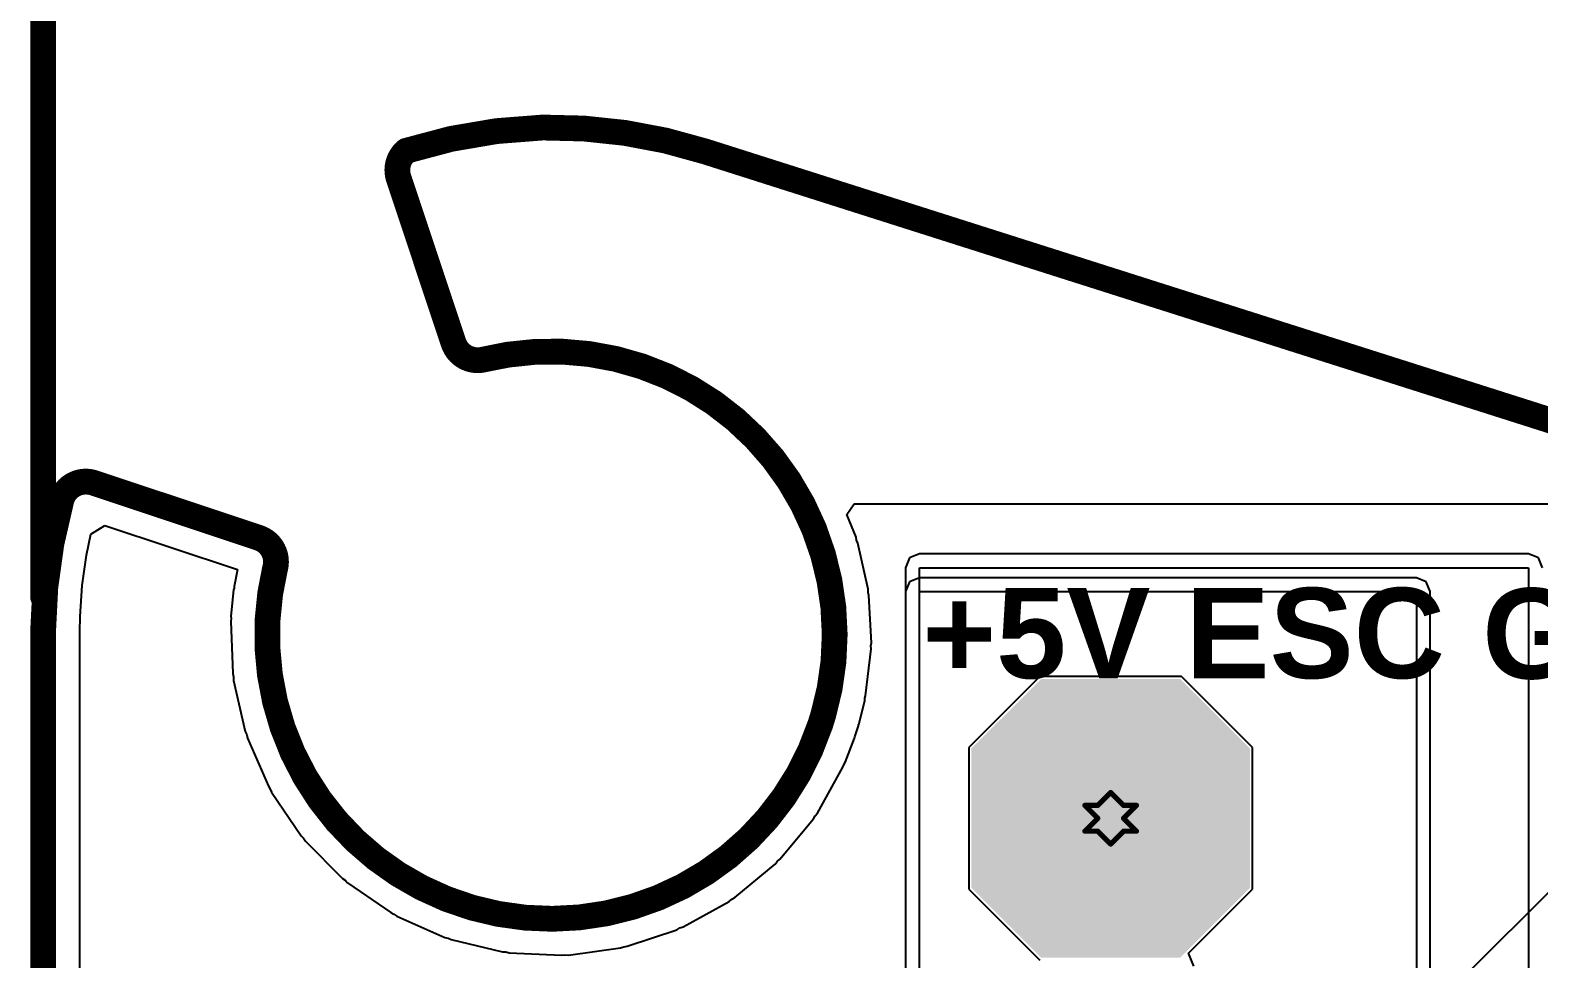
# Model space of a CAD drawing. Header units: inches. Extents: x -22 to 5433, y -13 to 5447.
# Drawn here: x -21.59 to -6.73, y 29.81 to 38.95 of the extents above; entities that cross this region are included whole.
import ezdxf

# ---------------------------------------------------------------- set-up
doc = ezdxf.new("R2010")
doc.units = ezdxf.units.IN
for name, color, linetype in [('Board_outline', 216, 'Continuous'), ('Bottom Layer', 5, 'Continuous'), ('Bottom Solder', 6, 'Continuous'), ('Drill Drawing', 1, 'Continuous'), ('Ground', 16, 'Continuous'), ('Multi-Layer', 9, 'Continuous'), ('Pad Holes', 156, 'Continuous'), ('Power', 76, 'Continuous'), ('Top Layer', 1, 'Continuous'), ('Top Overlay', 2, 'Continuous'), ('Top Solder', 216, 'Continuous')]:
    doc.layers.add(name, color=color, linetype=linetype)
doc.styles.add('Arial_Bold', font='', dxfattribs={"height": 0.2})
doc.styles.get('Arial_Bold').set_extended_font_data('Arial', bold=True)

msp = doc.modelspace()

# ---------------------------------------------------------------- hatches: boundary and pattern name
at = {"layer": 'Bottom Layer'}
msp.add_hatch(color=5, dxfattribs=at).paths.add_polyline_path([(-11.5824, 29.9212), (-10.3124, 29.9212), (-9.6774, 30.5562), (-9.6774, 31.8262), (-10.3124, 32.4612), (-11.5824, 32.4612), (-12.2174, 31.8262), (-12.2174, 30.5562)])
at = {"layer": 'Bottom Solder'}
msp.add_hatch(color=6, dxfattribs=at).paths.add_polyline_path([(-11.6332, 29.8196), (-10.2616, 29.8196), (-9.5758, 30.5054), (-9.5758, 31.877), (-10.2616, 32.5628), (-11.6332, 32.5628), (-12.319, 31.877), (-12.319, 30.5054)])
at = {"layer": 'Ground'}
msp.add_hatch(color=16, dxfattribs=at).paths.add_polyline_path([(-11.5824, 29.9212), (-10.3124, 29.9212), (-9.6774, 30.5562), (-9.6774, 31.8262), (-10.3124, 32.4612), (-11.5824, 32.4612), (-12.2174, 31.8262), (-12.2174, 30.5562)])
at = {"layer": 'Multi-Layer'}
msp.add_hatch(color=9, dxfattribs=at).paths.add_polyline_path([(-11.5824, 29.9212), (-10.3124, 29.9212), (-9.6774, 30.5562), (-9.6774, 31.8262), (-10.3124, 32.4612), (-11.5824, 32.4612), (-12.2174, 31.8262), (-12.2174, 30.5562)])
at = {"layer": 'Pad Holes'}
h = msp.add_hatch(color=7, dxfattribs=at)
edge = h.paths.add_edge_path()
edge.add_arc((-10.9474, 31.1912), 0.508, 0, 360)
at = {"layer": 'Power'}
msp.add_hatch(color=76, dxfattribs=at).paths.add_polyline_path([(-11.5824, 29.9212), (-10.3124, 29.9212), (-9.6774, 30.5562), (-9.6774, 31.8262), (-10.3124, 32.4612), (-11.5824, 32.4612), (-12.2174, 31.8262), (-12.2174, 30.5562)])
at = {"layer": 'Top Layer'}
msp.add_hatch(color=1, dxfattribs=at).paths.add_polyline_path([(-11.5824, 29.9212), (-10.3124, 29.9212), (-9.6774, 30.5562), (-9.6774, 31.8262), (-10.3124, 32.4612), (-11.5824, 32.4612), (-12.2174, 31.8262), (-12.2174, 30.5562)])
at = {"layer": 'Top Solder'}
msp.add_hatch(color=216, dxfattribs=at).paths.add_polyline_path([(-11.6332, 29.8196), (-10.2616, 29.8196), (-9.5758, 30.5054), (-9.5758, 31.877), (-10.2616, 32.5628), (-11.6332, 32.5628), (-12.319, 31.877), (-12.319, 30.5054)])

# ---------------------------------------------------------------- linework, layer by layer
at = {"layer": 'Board_outline'}
for points in [[(-17.88233914, 37.76469205999999, 0.254, 0.254, -0.06857372926078052), (-16.5395402, 37.99377973999999, 0.254, 0.254, 0)], [(-17.88233914, 37.76469205999999, 0.254, 0.254, -0.06857372926078052), (-16.5395402, 37.99377973999999, 0.254, 0.254, 0)], [(-16.53953766, 37.99378228, 0.254, 0.254, -0.0812618316864902), (-14.94228914, 37.75886783999999, 0.254, 0.254, 0)], [(-16.53953766, 37.99378228, 0.254, 0.254, -0.0812618316864902), (-14.94228914, 37.75886783999999, 0.254, 0.254, 0)], [(-17.96132806, 37.50789297999999, 0.254, 0.254, -0.2679489999999936), (-17.89831828, 37.74979242, 0.254, 0.254, 0)], [(-17.96132806, 37.50789297999999, 0.254, 0.254, -0.2679489999999936), (-17.89831828, 37.74979242, 0.254, 0.254, 0)], [(-17.89832082, 37.74979242, 0.254, 0.254, 0), (-17.88233914, 37.76469205999999, 0.254, 0.254, 0)], [(-17.89832082, 37.74979242, 0.254, 0.254, 0), (-17.88233914, 37.76469205999999, 0.254, 0.254, 0)], [(-14.94228914, 37.75886783999999, 0.254, 0.254, 0), (-4.6893988, 34.49499324, 0.254, 0.254, 0)], [(-14.94228914, 37.75886783999999, 0.254, 0.254, 0), (-4.6893988, 34.49499324, 0.254, 0.254, 0)], [(-17.9613306, 37.50789297999999, 0.254, 0.254, 0), (-17.95750028, 37.49529204, 0.254, 0.254, 0)], [(-17.9613306, 37.50789297999999, 0.254, 0.254, 0), (-17.95750028, 37.49529204, 0.254, 0.254, 0)], [(-17.95750028, 37.49529204, 0.254, 0.254, 0), (-17.4171991, 35.87319216, 0.254, 0.254, 0)], [(-17.95750028, 37.49529204, 0.254, 0.254, 0), (-17.4171991, 35.87319216, 0.254, 0.254, 0)], [(-17.4171991, 35.87319216, 0.254, 0.254, 0), (-17.40940892, 35.85279342, 0.254, 0.254, 0)], [(-17.4171991, 35.87319216, 0.254, 0.254, 0), (-17.40940892, 35.85279342, 0.254, 0.254, 0)], [(-17.12192918, 35.70909292, 0.254, 0.254, -0.363970000000003), (-17.40940892, 35.85279342, 0.254, 0.254, 0)], [(-17.12192918, 35.70909292, 0.254, 0.254, -0.363970000000003), (-17.40940892, 35.85279342, 0.254, 0.254, 0)], [(-17.12192918, 35.70909292, 0.254, 0.254, 0), (-17.12069982, 35.70939264, 0.254, 0.254, 0)], [(-17.12192918, 35.70909292, 0.254, 0.254, 0), (-17.12069982, 35.70939264, 0.254, 0.254, 0)], [(-17.12069982, 35.70939264, 0.254, 0.254, 0), (-16.88159946, 35.75679158, 0.254, 0.254, 0)], [(-17.12069982, 35.70939264, 0.254, 0.254, 0), (-16.88159946, 35.75679158, 0.254, 0.254, 0)], [(-16.88159946, 35.75679158, 0.254, 0.254, -0.5486189999999992), (-13.7764393, 32.21129194, 0.254, 0.254, 0)], [(-16.88159946, 35.75679158, 0.254, 0.254, -0.5486189999999992), (-13.7764393, 32.21129194, 0.254, 0.254, 0)], [(-21.2748749, 34.33589272, 0.254, 0.254, -0.3888780000000007), (-20.97967102, 34.50009356, 0.254, 0.254, 0)], [(-21.2748749, 34.33589272, 0.254, 0.254, -0.3888780000000007), (-20.97967102, 34.50009356, 0.254, 0.254, 0)], [(-20.97967102, 34.50009356, 0.254, 0.254, 0), (-20.95870078, 34.49409154, 0.254, 0.254, 0)], [(-20.97967102, 34.50009356, 0.254, 0.254, 0), (-20.95870078, 34.49409154, 0.254, 0.254, 0)], [(-20.95870078, 34.49409154, 0.254, 0.254, 0), (-19.3366009, 33.9537929, 0.254, 0.254, 0)], [(-20.95870078, 34.49409154, 0.254, 0.254, 0), (-19.3366009, 33.9537929, 0.254, 0.254, 0)], [(-21.27855536, 34.3237693, 0.254, 0.254, 0), (-21.2748749, 34.33589272, 0.254, 0.254, 0)], [(-21.27855536, 34.3237693, 0.254, 0.254, 0), (-21.2748749, 34.33589272, 0.254, 0.254, 0)], [(-21.4582756, 33.03049274, 0.254, 0.254, -0.06557180287419248), (-21.27855536, 34.32377184, 0.254, 0.254, 0)], [(-21.4582756, 33.03049274, 0.254, 0.254, -0.06557180287419248), (-21.27855536, 34.32377184, 0.254, 0.254, 0)], [(-19.3366009, 33.9537929, 0.254, 0.254, 0), (-19.33540964, 33.95339158, 0.254, 0.254, 0)], [(-19.3366009, 33.9537929, 0.254, 0.254, 0), (-19.33540964, 33.95339158, 0.254, 0.254, 0)], [(-19.33541218, 33.95339158, 0.254, 0.254, -0.4052929999999951), (-19.17613132, 33.64349126, 0.254, 0.254, 0)], [(-19.33541218, 33.95339158, 0.254, 0.254, -0.4052929999999951), (-19.17613132, 33.64349126, 0.254, 0.254, 0)], [(-19.22232122, 33.40419278, 0.254, 0.254, 0), (-19.17613132, 33.64349126, 0.254, 0.254, 0)], [(-19.22232122, 33.40419278, 0.254, 0.254, 0), (-19.17613132, 33.64349126, 0.254, 0.254, 0)], [(-13.80749842, 32.11189158, 0.254, 0.254, -0.9163189999999968), (-19.22231868, 33.40419278, 0.254, 0.254, 0)], [(-13.80749842, 32.11189158, 0.254, 0.254, -0.9163189999999968), (-19.22231868, 33.40419278, 0.254, 0.254, 0)], [(-21.4584026, 32.99499116, 0.254, 0.254, 0), (-21.4582756, 33.03049274, 0.254, 0.254, 0)], [(-21.4584026, 32.99499116, 0.254, 0.254, 0), (-21.4582756, 33.03049274, 0.254, 0.254, 0)], [(-21.4584026, 32.99236988, 0.254, 0.254, -0.0001310957756630019), (-21.4584026, 32.9949937, 0.254, 0.254, 0)], [(-21.4584026, 32.99236988, 0.254, 0.254, -0.0001310957756630019), (-21.4584026, 32.9949937, 0.254, 0.254, 0)], [(-21.45840006, -2.00487788, 0.254, 0.254, 0), (-21.45840006, 32.99236988, 0.254, 0.254, 0)], [(-21.45840006, -2.00487788, 0.254, 0.254, 0), (-21.45840006, 32.99236988, 0.254, 0.254, 0)], [(-13.80750096, 32.11189158, 0.254, 0.254, 0), (-13.7764393, 32.21129194, 0.254, 0.254, 0)], [(-13.80750096, 32.11189158, 0.254, 0.254, 0), (-13.7764393, 32.21129194, 0.254, 0.254, 0)]]:
    msp.add_lwpolyline(points, format="xyseb", dxfattribs=at)
for points in [[(-16.6030402, 37.99377973999999, 0.127, 0.127, 1), (-16.4760402, 37.99377973999999, 0.127, 0.127, 1)], [(-16.6030402, 37.99377973999999, 0.127, 0.127, 1), (-16.4760402, 37.99377973999999, 0.127, 0.127, 1)], [(-16.60303766, 37.99378228, 0.127, 0.127, 1), (-16.47603766, 37.99378228, 0.127, 0.127, 1)], [(-16.60303766, 37.99378228, 0.127, 0.127, 1), (-16.47603766, 37.99378228, 0.127, 0.127, 1)], [(-17.96182082, 37.74979242, 0.127, 0.127, 1), (-17.83482082, 37.74979242, 0.127, 0.127, 1)], [(-17.96182082, 37.74979242, 0.127, 0.127, 1), (-17.83482082, 37.74979242, 0.127, 0.127, 1)], [(-17.96181828, 37.74979242, 0.127, 0.127, 1), (-17.83481828, 37.74979242, 0.127, 0.127, 1)], [(-17.96181828, 37.74979242, 0.127, 0.127, 1), (-17.83481828, 37.74979242, 0.127, 0.127, 1)], [(-17.94583914, 37.76469205999999, 0.127, 0.127, 1), (-17.81883914, 37.76469205999999, 0.127, 0.127, 1)], [(-17.94583914, 37.76469205999999, 0.127, 0.127, 1), (-17.81883914, 37.76469205999999, 0.127, 0.127, 1)], [(-17.94583914, 37.76469205999999, 0.127, 0.127, 1), (-17.81883914, 37.76469205999999, 0.127, 0.127, 1)], [(-17.94583914, 37.76469205999999, 0.127, 0.127, 1), (-17.81883914, 37.76469205999999, 0.127, 0.127, 1)], [(-15.00578914, 37.75886783999999, 0.127, 0.127, 1), (-14.87878914, 37.75886783999999, 0.127, 0.127, 1)], [(-15.00578914, 37.75886783999999, 0.127, 0.127, 1), (-14.87878914, 37.75886783999999, 0.127, 0.127, 1)], [(-15.00578914, 37.75886783999999, 0.127, 0.127, 1), (-14.87878914, 37.75886783999999, 0.127, 0.127, 1)], [(-15.00578914, 37.75886783999999, 0.127, 0.127, 1), (-14.87878914, 37.75886783999999, 0.127, 0.127, 1)], [(-18.0248306, 37.50789297999999, 0.127, 0.127, 1), (-17.8978306, 37.50789297999999, 0.127, 0.127, 1)], [(-18.0248306, 37.50789297999999, 0.127, 0.127, 1), (-17.8978306, 37.50789297999999, 0.127, 0.127, 1)], [(-18.02482806, 37.50789297999999, 0.127, 0.127, 1), (-17.89782806, 37.50789297999999, 0.127, 0.127, 1)], [(-18.02482806, 37.50789297999999, 0.127, 0.127, 1), (-17.89782806, 37.50789297999999, 0.127, 0.127, 1)], [(-18.02100028, 37.49529204, 0.127, 0.127, 1), (-17.89400028, 37.49529204, 0.127, 0.127, 1)], [(-18.02100028, 37.49529204, 0.127, 0.127, 1), (-17.89400028, 37.49529204, 0.127, 0.127, 1)], [(-18.02100028, 37.49529204, 0.127, 0.127, 1), (-17.89400028, 37.49529204, 0.127, 0.127, 1)], [(-18.02100028, 37.49529204, 0.127, 0.127, 1), (-17.89400028, 37.49529204, 0.127, 0.127, 1)], [(-17.4806991, 35.87319216, 0.127, 0.127, 1), (-17.3536991, 35.87319216, 0.127, 0.127, 1)], [(-17.4806991, 35.87319216, 0.127, 0.127, 1), (-17.3536991, 35.87319216, 0.127, 0.127, 1)], [(-17.4806991, 35.87319216, 0.127, 0.127, 1), (-17.3536991, 35.87319216, 0.127, 0.127, 1)], [(-17.4806991, 35.87319216, 0.127, 0.127, 1), (-17.3536991, 35.87319216, 0.127, 0.127, 1)], [(-17.47290892, 35.85279342, 0.127, 0.127, 1), (-17.34590892, 35.85279342, 0.127, 0.127, 1)], [(-17.47290892, 35.85279342, 0.127, 0.127, 1), (-17.34590892, 35.85279342, 0.127, 0.127, 1)], [(-17.47290892, 35.85279342, 0.127, 0.127, 1), (-17.34590892, 35.85279342, 0.127, 0.127, 1)], [(-17.47290892, 35.85279342, 0.127, 0.127, 1), (-17.34590892, 35.85279342, 0.127, 0.127, 1)], [(-17.18542918, 35.70909292, 0.127, 0.127, 1), (-17.05842918, 35.70909292, 0.127, 0.127, 1)], [(-17.18542918, 35.70909292, 0.127, 0.127, 1), (-17.05842918, 35.70909292, 0.127, 0.127, 1)], [(-17.18542918, 35.70909292, 0.127, 0.127, 1), (-17.05842918, 35.70909292, 0.127, 0.127, 1)], [(-17.18542918, 35.70909292, 0.127, 0.127, 1), (-17.05842918, 35.70909292, 0.127, 0.127, 1)], [(-17.18419982, 35.70939264, 0.127, 0.127, 1), (-17.05719982, 35.70939264, 0.127, 0.127, 1)], [(-17.18419982, 35.70939264, 0.127, 0.127, 1), (-17.05719982, 35.70939264, 0.127, 0.127, 1)], [(-17.18419982, 35.70939264, 0.127, 0.127, 1), (-17.05719982, 35.70939264, 0.127, 0.127, 1)], [(-17.18419982, 35.70939264, 0.127, 0.127, 1), (-17.05719982, 35.70939264, 0.127, 0.127, 1)], [(-16.94509946, 35.75679158, 0.127, 0.127, 1), (-16.81809946, 35.75679158, 0.127, 0.127, 1)], [(-16.94509946, 35.75679158, 0.127, 0.127, 1), (-16.81809946, 35.75679158, 0.127, 0.127, 1)], [(-16.94509946, 35.75679158, 0.127, 0.127, 1), (-16.81809946, 35.75679158, 0.127, 0.127, 1)], [(-16.94509946, 35.75679158, 0.127, 0.127, 1), (-16.81809946, 35.75679158, 0.127, 0.127, 1)], [(-21.04317102, 34.50009356, 0.127, 0.127, 1), (-20.91617102, 34.50009356, 0.127, 0.127, 1)], [(-21.04317102, 34.50009356, 0.127, 0.127, 1), (-20.91617102, 34.50009356, 0.127, 0.127, 1)], [(-21.04317102, 34.50009356, 0.127, 0.127, 1), (-20.91617102, 34.50009356, 0.127, 0.127, 1)], [(-21.04317102, 34.50009356, 0.127, 0.127, 1), (-20.91617102, 34.50009356, 0.127, 0.127, 1)], [(-21.02220078, 34.49409154, 0.127, 0.127, 1), (-20.89520078, 34.49409154, 0.127, 0.127, 1)], [(-21.02220078, 34.49409154, 0.127, 0.127, 1), (-20.89520078, 34.49409154, 0.127, 0.127, 1)], [(-21.02220078, 34.49409154, 0.127, 0.127, 1), (-20.89520078, 34.49409154, 0.127, 0.127, 1)], [(-21.02220078, 34.49409154, 0.127, 0.127, 1), (-20.89520078, 34.49409154, 0.127, 0.127, 1)], [(-21.3383749, 34.33589272, 0.127, 0.127, 1), (-21.2113749, 34.33589272, 0.127, 0.127, 1)], [(-21.3383749, 34.33589272, 0.127, 0.127, 1), (-21.2113749, 34.33589272, 0.127, 0.127, 1)], [(-21.3383749, 34.33589272, 0.127, 0.127, 1), (-21.2113749, 34.33589272, 0.127, 0.127, 1)], [(-21.3383749, 34.33589272, 0.127, 0.127, 1), (-21.2113749, 34.33589272, 0.127, 0.127, 1)], [(-21.34205536, 34.32377184, 0.127, 0.127, 1), (-21.21505536, 34.32377184, 0.127, 0.127, 1)], [(-21.34205536, 34.32377184, 0.127, 0.127, 1), (-21.21505536, 34.32377184, 0.127, 0.127, 1)], [(-21.34205536, 34.3237693, 0.127, 0.127, 1), (-21.21505536, 34.3237693, 0.127, 0.127, 1)], [(-21.34205536, 34.3237693, 0.127, 0.127, 1), (-21.21505536, 34.3237693, 0.127, 0.127, 1)], [(-19.4001009, 33.9537929, 0.127, 0.127, 1), (-19.2731009, 33.9537929, 0.127, 0.127, 1)], [(-19.4001009, 33.9537929, 0.127, 0.127, 1), (-19.2731009, 33.9537929, 0.127, 0.127, 1)], [(-19.4001009, 33.9537929, 0.127, 0.127, 1), (-19.2731009, 33.9537929, 0.127, 0.127, 1)], [(-19.4001009, 33.9537929, 0.127, 0.127, 1), (-19.2731009, 33.9537929, 0.127, 0.127, 1)], [(-19.39891218, 33.95339158, 0.127, 0.127, 1), (-19.27191218, 33.95339158, 0.127, 0.127, 1)], [(-19.39891218, 33.95339158, 0.127, 0.127, 1), (-19.27191218, 33.95339158, 0.127, 0.127, 1)], [(-19.39890964, 33.95339158, 0.127, 0.127, 1), (-19.27190964, 33.95339158, 0.127, 0.127, 1)], [(-19.39890964, 33.95339158, 0.127, 0.127, 1), (-19.27190964, 33.95339158, 0.127, 0.127, 1)], [(-19.23963132, 33.64349126, 0.127, 0.127, 1), (-19.11263132, 33.64349126, 0.127, 0.127, 1)], [(-19.23963132, 33.64349126, 0.127, 0.127, 1), (-19.11263132, 33.64349126, 0.127, 0.127, 1)], [(-19.23963132, 33.64349126, 0.127, 0.127, 1), (-19.11263132, 33.64349126, 0.127, 0.127, 1)], [(-19.23963132, 33.64349126, 0.127, 0.127, 1), (-19.11263132, 33.64349126, 0.127, 0.127, 1)], [(-19.28582122, 33.40419278, 0.127, 0.127, 1), (-19.15882122, 33.40419278, 0.127, 0.127, 1)], [(-19.28582122, 33.40419278, 0.127, 0.127, 1), (-19.15882122, 33.40419278, 0.127, 0.127, 1)], [(-19.28581868, 33.40419278, 0.127, 0.127, 1), (-19.15881868, 33.40419278, 0.127, 0.127, 1)], [(-19.28581868, 33.40419278, 0.127, 0.127, 1), (-19.15881868, 33.40419278, 0.127, 0.127, 1)], [(-21.5217756, 33.03049274, 0.127, 0.127, 1), (-21.3947756, 33.03049274, 0.127, 0.127, 1)], [(-21.5217756, 33.03049274, 0.127, 0.127, 1), (-21.3947756, 33.03049274, 0.127, 0.127, 1)], [(-21.5217756, 33.03049274, 0.127, 0.127, 1), (-21.3947756, 33.03049274, 0.127, 0.127, 1)], [(-21.5217756, 33.03049274, 0.127, 0.127, 1), (-21.3947756, 33.03049274, 0.127, 0.127, 1)], [(-21.5219026, 32.9949937, 0.127, 0.127, 1), (-21.3949026, 32.9949937, 0.127, 0.127, 1)], [(-21.5219026, 32.9949937, 0.127, 0.127, 1), (-21.3949026, 32.9949937, 0.127, 0.127, 1)], [(-21.5219026, 32.99499116, 0.127, 0.127, 1), (-21.3949026, 32.99499116, 0.127, 0.127, 1)], [(-21.5219026, 32.99499116, 0.127, 0.127, 1), (-21.3949026, 32.99499116, 0.127, 0.127, 1)], [(-21.5219026, 32.99236988, 0.127, 0.127, 1), (-21.3949026, 32.99236988, 0.127, 0.127, 1)], [(-21.5219026, 32.99236988, 0.127, 0.127, 1), (-21.3949026, 32.99236988, 0.127, 0.127, 1)], [(-21.52190006, 32.99236988, 0.127, 0.127, 1), (-21.39490006, 32.99236988, 0.127, 0.127, 1)], [(-21.52190006, 32.99236988, 0.127, 0.127, 1), (-21.39490006, 32.99236988, 0.127, 0.127, 1)], [(-13.87100096, 32.11189158, 0.127, 0.127, 1), (-13.74400096, 32.11189158, 0.127, 0.127, 1)], [(-13.87100096, 32.11189158, 0.127, 0.127, 1), (-13.74400096, 32.11189158, 0.127, 0.127, 1)], [(-13.87099842, 32.11189158, 0.127, 0.127, 1), (-13.74399842, 32.11189158, 0.127, 0.127, 1)], [(-13.87099842, 32.11189158, 0.127, 0.127, 1), (-13.74399842, 32.11189158, 0.127, 0.127, 1)], [(-13.8399393, 32.21129194, 0.127, 0.127, 1), (-13.7129393, 32.21129194, 0.127, 0.127, 1)], [(-13.8399393, 32.21129194, 0.127, 0.127, 1), (-13.7129393, 32.21129194, 0.127, 0.127, 1)], [(-13.8399393, 32.21129194, 0.127, 0.127, 1), (-13.7129393, 32.21129194, 0.127, 0.127, 1)], [(-13.8399393, 32.21129194, 0.127, 0.127, 1), (-13.7129393, 32.21129194, 0.127, 0.127, 1)]]:
    msp.add_lwpolyline(points, format="xyseb", close=True, dxfattribs=at)
at = {"layer": 'Bottom Layer'}
for p, q in [((-13.54445602, 34.18317522), (-13.4734808, 34.28849124)), ((-13.45398376, 33.95975173999999), (-13.54445602, 34.18317522)), ((-13.4734808, 34.28849124), (-5.23592298, 34.28849124)), ((-20.98859658, 33.98804988), (-20.84899818, 34.07541064)), ((-20.84899818, 34.07541064), (-19.54579784, 33.64132718)), ((-21.03081646, 33.78351129999999), (-20.98859658, 33.98804988)), ((-13.44827638, 33.92981529999999), (-13.45398376, 33.95975173999999)), ((-13.43601834, 33.90190832), (-13.44827638, 33.92981529999999)), ((-13.33528702, 33.44611039999999), (-13.43601834, 33.90190832)), ((-21.07261724, 33.48271688), (-21.03081646, 33.78351129999999)), ((-19.54579784, 33.64132718), (-19.5783073, 33.4729074)), ((-21.0946492, 33.17975076), (-21.07261724, 33.48271688)), ((-19.5830444, 33.44061384), (-19.60906162, 33.18295115999999)), ((-19.57821332, 33.45639739999999), (-19.5830444, 33.44061384)), ((-19.5783073, 33.4729074), (-19.57821332, 33.45639739999999)), ((-13.33464186, 33.41563293999999), (-13.33528702, 33.44611039999999)), ((-12.92773386, 33.52025046), (-12.9679954, 33.4230472)), ((-12.9679954, 33.4230472), (-12.9679954, 28.52814462)), ((-12.8305306, 33.560512), (-12.92773386, 33.52025046)), ((-7.93763716, 33.560512), (-12.8305306, 33.560512)), ((-12.8305306, 28.39067982), (-12.8305306, 33.4230472)), ((-12.8305306, 33.4230472), (-7.93763716, 33.4230472)), ((-7.8404339, 33.52025046), (-7.93763716, 33.560512)), ((-7.93763716, 33.4230472), (-7.93763716, 26.23677252)), ((-7.80017236, 33.4230472), (-7.8404339, 33.52025046)), ((-7.80017236, 26.23677252), (-7.80017236, 33.4230472)), ((-13.3272022, 33.3860775), (-13.33464186, 33.41563293999999)), ((-13.30376054, 32.91987066), (-13.3272022, 33.3860775)), ((-21.0957287, 33.02872998), (-21.0946492, 33.17975076)), ((-19.60663592, 33.15767562), (-19.6106288, 33.13259312)), ((-19.6106288, 33.13259312), (-19.59074568, 32.61558882)), ((-19.60906162, 33.18295115999999), (-19.60663592, 33.15767562)), ((-21.09584808, 32.9944476), (-21.0957287, 33.02872998)), ((-21.09584808, 24.15719832), (-21.09584808, 32.9944476)), ((-13.36028062, 32.39573404), (-13.30578238, 32.85933484)), ((-13.30819792, 32.88971832), (-13.30376054, 32.91987066)), ((-13.30578238, 32.85933484), (-13.30819792, 32.88971832)), ((-19.59074568, 32.61558882), (-19.58289454, 32.58276439999999)), ((-19.58289454, 32.58276439999999), (-19.5819649, 32.54902558)), ((-19.5819649, 32.54902558), (-19.4670934, 32.04454602)), ((-13.36735198, 32.3739129), (-13.36028062, 32.39573404)), ((-13.4244969, 32.12424106), (-13.36840862, 32.35100972)), ((-13.36840862, 32.35100972), (-13.36735198, 32.3739129)), ((-13.4614412, 32.00377648), (-13.43038716, 32.1031743)), ((-13.43038716, 32.1031743), (-13.4292086, 32.11420044)), ((-13.4292086, 32.11420044), (-13.4244969, 32.12424106)), ((-19.4670934, 32.04454602), (-19.45332406, 32.01373328)), ((-19.45332406, 32.01373328), (-19.44619174, 31.98074884)), ((-19.44619174, 31.98074884), (-19.24027902, 31.50609904)), ((-13.56235794, 31.73984254), (-13.46920852, 31.98148798)), ((-13.46920852, 31.98148798), (-13.46716636, 31.99327612)), ((-13.46716636, 31.99327612), (-13.4614412, 32.00377648)), ((-13.83492026, 31.24190094), (-13.58370156, 31.69420636)), ((-13.58370156, 31.69420636), (-13.57593932, 31.71838208)), ((-13.57593932, 31.71838208), (-13.56235794, 31.73984254)), ((-19.24027902, 31.50609904), (-19.22106646, 31.47835208)), ((-19.22106646, 31.47835208), (-19.20797022, 31.44724216)), ((-19.20797022, 31.44724216), (-18.91806986, 31.01869844)), ((-13.87281452, 31.1864756), (-13.85674902, 31.21616058)), ((-13.85674902, 31.21616058), (-13.83492026, 31.24190094)), ((-14.20312628, 30.78824678), (-13.87281452, 31.1864756)), ((-18.91806986, 31.01869844), (-18.8940694, 30.99496976)), ((-18.8940694, 30.99496976), (-18.87546644, 30.96681385999999)), ((-18.87546644, 30.96681385999999), (-18.51152508, 30.59906758)), ((-14.25058618, 30.74076402), (-14.22932638, 30.76697428)), ((-14.22932638, 30.76697428), (-14.20312628, 30.78824678)), ((-18.51152508, 30.59906758), (-18.48356222, 30.58017252)), ((-14.64865498, 30.41026176), (-14.25058618, 30.74076402)), ((-18.48356222, 30.58017252), (-18.460085, 30.55592568)), ((-18.460085, 30.55592568), (-18.03457658, 30.2615854)), ((-15.1562435, 30.12090242), (-14.70406, 30.3723421)), ((-14.70406, 30.3723421), (-14.67833488, 30.39418102)), ((-14.67833488, 30.39418102), (-14.64865498, 30.41026176)), ((-18.03457658, 30.2615854), (-18.00361144, 30.24817166)), ((-18.00361144, 30.24817166), (-17.97606006, 30.22866446)), ((-17.97606006, 30.22866446), (-17.50357434, 30.01782922)), ((-17.50357434, 30.01782922), (-17.4706661, 30.010354)), ((-17.4706661, 30.010354), (-17.4399956, 29.99626462)), ((-15.70848014, 29.93009), (-15.21768864, 30.09384634)), ((-15.21768864, 30.09384634), (-15.18836942, 30.11057224)), ((-15.18836942, 30.11057224), (-15.1562435, 30.12090242)), ((-17.4399956, 29.99626462), (-16.93674286, 29.87615818)), ((-16.93674286, 29.87615818), (-16.9030142, 29.87487802)), ((-16.9030142, 29.87487802), (-16.87027614, 29.86668652)), ((-16.87027614, 29.86668652), (-16.35350552, 29.84142622)), ((-16.28643174, 29.84437262), (-15.77385974, 29.91482968)), ((-15.77385974, 29.91482968), (-15.74196496, 29.92585836)), ((-15.74196496, 29.92585836), (-15.70848014, 29.93009)), ((-16.35350552, 29.84142622), (-16.32011468, 29.84638684)), ((-16.32011468, 29.84638684), (-16.28643174, 29.84437262))]:
    msp.add_line(p, q, dxfattribs=at)
at = {"layer": 'Bottom Solder'}
msp.add_line((-19.4386073, 17.71165114), (5432.852131479999, 5447.49311058), dxfattribs=at)
at = {"layer": 'Drill Drawing'}
for points in [[(-11.2014, 31.3182, 0.0508, 0.0508, 0), (-11.0744, 31.1912, 0.0508, 0.0508, 0)], [(-11.2014, 31.3182, 0.0508, 0.0508, 0), (-11.0744, 31.3182, 0.0508, 0.0508, 0)], [(-11.0744, 31.3182, 0.0508, 0.0508, 0), (-10.9474, 31.4452, 0.0508, 0.0508, 0)], [(-10.9474, 31.4452, 0.0508, 0.0508, 0), (-10.8204, 31.3182, 0.0508, 0.0508, 0)], [(-10.8204, 31.3182, 0.0508, 0.0508, 0), (-10.6934, 31.3182, 0.0508, 0.0508, 0)], [(-10.8204, 31.1912, 0.0508, 0.0508, 0), (-10.6934, 31.3182, 0.0508, 0.0508, 0)], [(-11.2014, 31.0642, 0.0508, 0.0508, 0), (-11.0744, 31.1912, 0.0508, 0.0508, 0)], [(-10.8204, 31.1912, 0.0508, 0.0508, 0), (-10.6934, 31.0642, 0.0508, 0.0508, 0)], [(-11.2014, 31.0642, 0.0508, 0.0508, 0), (-11.0744, 31.0642, 0.0508, 0.0508, 0)], [(-11.0744, 31.0642, 0.0508, 0.0508, 0), (-10.9474, 30.9372, 0.0508, 0.0508, 0)], [(-10.9474, 30.9372, 0.0508, 0.0508, 0), (-10.8204, 31.0642, 0.0508, 0.0508, 0)], [(-10.8204, 31.0642, 0.0508, 0.0508, 0), (-10.6934, 31.0642, 0.0508, 0.0508, 0)]]:
    msp.add_lwpolyline(points, format="xyseb", dxfattribs=at)
for points in [[(-11.2141, 31.3182, 0.0254, 0.0254, 1), (-11.1887, 31.3182, 0.0254, 0.0254, 1)], [(-11.2141, 31.3182, 0.0254, 0.0254, 1), (-11.1887, 31.3182, 0.0254, 0.0254, 1)], [(-11.0871, 31.3182, 0.0254, 0.0254, 1), (-11.0617, 31.3182, 0.0254, 0.0254, 1)], [(-11.0871, 31.3182, 0.0254, 0.0254, 1), (-11.0617, 31.3182, 0.0254, 0.0254, 1)], [(-10.9601, 31.4452, 0.0254, 0.0254, 1), (-10.9347, 31.4452, 0.0254, 0.0254, 1)], [(-10.9601, 31.4452, 0.0254, 0.0254, 1), (-10.9347, 31.4452, 0.0254, 0.0254, 1)], [(-10.8331, 31.3182, 0.0254, 0.0254, 1), (-10.8077, 31.3182, 0.0254, 0.0254, 1)], [(-10.8331, 31.3182, 0.0254, 0.0254, 1), (-10.8077, 31.3182, 0.0254, 0.0254, 1)], [(-10.7061, 31.3182, 0.0254, 0.0254, 1), (-10.6807, 31.3182, 0.0254, 0.0254, 1)], [(-10.7061, 31.3182, 0.0254, 0.0254, 1), (-10.6807, 31.3182, 0.0254, 0.0254, 1)], [(-11.0871, 31.1912, 0.0254, 0.0254, 1), (-11.0617, 31.1912, 0.0254, 0.0254, 1)], [(-11.0871, 31.1912, 0.0254, 0.0254, 1), (-11.0617, 31.1912, 0.0254, 0.0254, 1)], [(-10.8331, 31.1912, 0.0254, 0.0254, 1), (-10.8077, 31.1912, 0.0254, 0.0254, 1)], [(-10.8331, 31.1912, 0.0254, 0.0254, 1), (-10.8077, 31.1912, 0.0254, 0.0254, 1)], [(-11.2141, 31.0642, 0.0254, 0.0254, 1), (-11.1887, 31.0642, 0.0254, 0.0254, 1)], [(-11.2141, 31.0642, 0.0254, 0.0254, 1), (-11.1887, 31.0642, 0.0254, 0.0254, 1)], [(-11.0871, 31.0642, 0.0254, 0.0254, 1), (-11.0617, 31.0642, 0.0254, 0.0254, 1)], [(-11.0871, 31.0642, 0.0254, 0.0254, 1), (-11.0617, 31.0642, 0.0254, 0.0254, 1)], [(-10.8331, 31.0642, 0.0254, 0.0254, 1), (-10.8077, 31.0642, 0.0254, 0.0254, 1)], [(-10.8331, 31.0642, 0.0254, 0.0254, 1), (-10.8077, 31.0642, 0.0254, 0.0254, 1)], [(-10.7061, 31.0642, 0.0254, 0.0254, 1), (-10.6807, 31.0642, 0.0254, 0.0254, 1)], [(-10.7061, 31.0642, 0.0254, 0.0254, 1), (-10.6807, 31.0642, 0.0254, 0.0254, 1)], [(-10.9601, 30.9372, 0.0254, 0.0254, 1), (-10.9347, 30.9372, 0.0254, 0.0254, 1)], [(-10.9601, 30.9372, 0.0254, 0.0254, 1), (-10.9347, 30.9372, 0.0254, 0.0254, 1)]]:
    msp.add_lwpolyline(points, format="xyseb", close=True, dxfattribs=at)
at = {"layer": 'Ground'}
for p, q in [((-13.54445602, 34.18317522), (-13.4734808, 34.28849124)), ((-13.45398376, 33.95975173999999), (-13.54445602, 34.18317522)), ((-13.4734808, 34.28849124), (-5.23592298, 34.28849124)), ((-20.98859658, 33.98804988), (-20.84899818, 34.07541064)), ((-20.84899818, 34.07541064), (-19.54579784, 33.64132718)), ((-21.03081646, 33.78351129999999), (-20.98859658, 33.98804988)), ((-13.44827638, 33.92981529999999), (-13.45398376, 33.95975173999999)), ((-13.43601834, 33.90190832), (-13.44827638, 33.92981529999999)), ((-13.33528702, 33.44611039999999), (-13.43601834, 33.90190832)), ((-21.07261724, 33.48271688), (-21.03081646, 33.78351129999999)), ((-19.54579784, 33.64132718), (-19.5783073, 33.4729074)), ((-21.0946492, 33.17975076), (-21.07261724, 33.48271688)), ((-19.5830444, 33.44061384), (-19.60906162, 33.18295115999999)), ((-19.57821332, 33.45639739999999), (-19.5830444, 33.44061384)), ((-19.5783073, 33.4729074), (-19.57821332, 33.45639739999999)), ((-13.33464186, 33.41563293999999), (-13.33528702, 33.44611039999999)), ((-13.3272022, 33.3860775), (-13.33464186, 33.41563293999999)), ((-13.30376054, 32.91987066), (-13.3272022, 33.3860775)), ((-21.0957287, 33.02872998), (-21.0946492, 33.17975076)), ((-19.60663592, 33.15767562), (-19.6106288, 33.13259312)), ((-19.6106288, 33.13259312), (-19.59074568, 32.61558882)), ((-19.60906162, 33.18295115999999), (-19.60663592, 33.15767562)), ((-21.09584808, 32.9944476), (-21.0957287, 33.02872998)), ((-21.09584808, 24.15719832), (-21.09584808, 32.9944476)), ((-13.36028062, 32.39573404), (-13.30578238, 32.85933484)), ((-13.30819792, 32.88971832), (-13.30376054, 32.91987066)), ((-13.30578238, 32.85933484), (-13.30819792, 32.88971832)), ((-19.59074568, 32.61558882), (-19.58289454, 32.58276439999999)), ((-19.58289454, 32.58276439999999), (-19.5819649, 32.54902558)), ((-19.5819649, 32.54902558), (-19.4670934, 32.04454602)), ((-11.6459, 32.58819999999999), (-12.3444, 31.8897)), ((-10.2489, 32.58819999999999), (-11.6459, 32.58819999999999)), ((-9.5504, 31.8897), (-10.2489, 32.58819999999999)), ((-13.36735198, 32.3739129), (-13.36028062, 32.39573404)), ((-13.4244969, 32.12424106), (-13.36840862, 32.35100972)), ((-13.36840862, 32.35100972), (-13.36735198, 32.3739129)), ((-13.4614412, 32.00377648), (-13.43038716, 32.1031743)), ((-13.43038716, 32.1031743), (-13.4292086, 32.11420044)), ((-13.4292086, 32.11420044), (-13.4244969, 32.12424106)), ((-19.4670934, 32.04454602), (-19.45332406, 32.01373328)), ((-19.45332406, 32.01373328), (-19.44619174, 31.98074884)), ((-19.44619174, 31.98074884), (-19.24027902, 31.50609904)), ((-13.56235794, 31.73984254), (-13.46920852, 31.98148798)), ((-13.46920852, 31.98148798), (-13.46716636, 31.99327612)), ((-13.46716636, 31.99327612), (-13.4614412, 32.00377648)), ((-12.3444, 31.8897), (-12.3444, 30.4927)), ((-9.5504, 30.4927), (-9.5504, 31.8897)), ((-13.83492026, 31.24190094), (-13.58370156, 31.69420636)), ((-13.58370156, 31.69420636), (-13.57593932, 31.71838208)), ((-13.57593932, 31.71838208), (-13.56235794, 31.73984254)), ((-19.24027902, 31.50609904), (-19.22106646, 31.47835208)), ((-19.22106646, 31.47835208), (-19.20797022, 31.44724216)), ((-19.20797022, 31.44724216), (-18.91806986, 31.01869844)), ((-13.87281452, 31.1864756), (-13.85674902, 31.21616058)), ((-13.85674902, 31.21616058), (-13.83492026, 31.24190094)), ((-14.20312628, 30.78824678), (-13.87281452, 31.1864756)), ((-18.91806986, 31.01869844), (-18.8940694, 30.99496976)), ((-18.8940694, 30.99496976), (-18.87546644, 30.96681385999999)), ((-18.87546644, 30.96681385999999), (-18.51152508, 30.59906758)), ((-14.25058618, 30.74076402), (-14.22932638, 30.76697428)), ((-14.22932638, 30.76697428), (-14.20312628, 30.78824678)), ((-18.51152508, 30.59906758), (-18.48356222, 30.58017252)), ((-14.64865498, 30.41026176), (-14.25058618, 30.74076402)), ((-18.48356222, 30.58017252), (-18.460085, 30.55592568)), ((-18.460085, 30.55592568), (-18.03457658, 30.2615854)), ((-12.3444, 30.4927), (-11.6459, 29.7942)), ((-10.1808534, 29.8622466), (-9.5504, 30.4927)), ((-15.1562435, 30.12090242), (-14.70406, 30.3723421)), ((-14.70406, 30.3723421), (-14.67833488, 30.39418102)), ((-14.67833488, 30.39418102), (-14.64865498, 30.41026176)), ((-18.03457658, 30.2615854), (-18.00361144, 30.24817166)), ((-18.00361144, 30.24817166), (-17.97606006, 30.22866446)), ((-17.97606006, 30.22866446), (-17.50357434, 30.01782922)), ((-17.50357434, 30.01782922), (-17.4706661, 30.010354)), ((-17.4706661, 30.010354), (-17.4399956, 29.99626462)), ((-15.70848014, 29.93009), (-15.21768864, 30.09384634)), ((-15.21768864, 30.09384634), (-15.18836942, 30.11057224)), ((-15.18836942, 30.11057224), (-15.1562435, 30.12090242)), ((-17.4399956, 29.99626462), (-16.93674286, 29.87615818)), ((-16.93674286, 29.87615818), (-16.9030142, 29.87487802)), ((-16.9030142, 29.87487802), (-16.87027614, 29.86668652)), ((-16.87027614, 29.86668652), (-16.35350552, 29.84142622)), ((-16.28643174, 29.84437262), (-15.77385974, 29.91482968)), ((-15.77385974, 29.91482968), (-15.74196496, 29.92585836)), ((-15.74196496, 29.92585836), (-15.70848014, 29.93009)), ((-10.12824746, 29.7352466), (-10.1808534, 29.8622466)), ((-16.35350552, 29.84142622), (-16.32011468, 29.84638684)), ((-16.32011468, 29.84638684), (-16.28643174, 29.84437262))]:
    msp.add_line(p, q, dxfattribs=at)
at = {"layer": 'Power'}
for p, q in [((-13.54445602, 34.18317522), (-13.4734808, 34.28849124)), ((-13.45398376, 33.95975173999999), (-13.54445602, 34.18317522)), ((-13.4734808, 34.28849124), (-5.23592298, 34.28849124)), ((-20.98859658, 33.98804988), (-20.84899818, 34.07541064)), ((-20.84899818, 34.07541064), (-19.54579784, 33.64132718)), ((-21.03081646, 33.78351129999999), (-20.98859658, 33.98804988)), ((-13.44827638, 33.92981529999999), (-13.45398376, 33.95975173999999)), ((-13.43601834, 33.90190832), (-13.44827638, 33.92981529999999)), ((-13.33528702, 33.44611039999999), (-13.43601834, 33.90190832)), ((-21.07261724, 33.48271688), (-21.03081646, 33.78351129999999)), ((-19.54579784, 33.64132718), (-19.5783073, 33.4729074)), ((-21.0946492, 33.17975076), (-21.07261724, 33.48271688)), ((-19.5830444, 33.44061384), (-19.60906162, 33.18295115999999)), ((-19.57821332, 33.45639739999999), (-19.5830444, 33.44061384)), ((-19.5783073, 33.4729074), (-19.57821332, 33.45639739999999)), ((-13.33464186, 33.41563293999999), (-13.33528702, 33.44611039999999)), ((-13.3272022, 33.3860775), (-13.33464186, 33.41563293999999)), ((-13.30376054, 32.91987066), (-13.3272022, 33.3860775)), ((-21.0957287, 33.02872998), (-21.0946492, 33.17975076)), ((-19.60663592, 33.15767562), (-19.6106288, 33.13259312)), ((-19.6106288, 33.13259312), (-19.59074568, 32.61558882)), ((-19.60906162, 33.18295115999999), (-19.60663592, 33.15767562)), ((-21.09584808, 32.9944476), (-21.0957287, 33.02872998)), ((-21.09584808, 26.03826644), (-21.09584808, 32.9944476)), ((-13.36028062, 32.39573404), (-13.30578238, 32.85933484)), ((-13.30819792, 32.88971832), (-13.30376054, 32.91987066)), ((-13.30578238, 32.85933484), (-13.30819792, 32.88971832)), ((-19.59074568, 32.61558882), (-19.58289454, 32.58276439999999)), ((-19.58289454, 32.58276439999999), (-19.5819649, 32.54902558)), ((-19.5819649, 32.54902558), (-19.4670934, 32.04454602)), ((-11.6459, 32.58819999999999), (-12.3444, 31.8897)), ((-10.2489, 32.58819999999999), (-11.6459, 32.58819999999999)), ((-9.5504, 31.8897), (-10.2489, 32.58819999999999)), ((-13.36735198, 32.3739129), (-13.36028062, 32.39573404)), ((-13.4244969, 32.12424106), (-13.36840862, 32.35100972)), ((-13.36840862, 32.35100972), (-13.36735198, 32.3739129)), ((-13.4614412, 32.00377648), (-13.43038716, 32.1031743)), ((-13.43038716, 32.1031743), (-13.4292086, 32.11420044)), ((-13.4292086, 32.11420044), (-13.4244969, 32.12424106)), ((-19.4670934, 32.04454602), (-19.45332406, 32.01373328)), ((-19.45332406, 32.01373328), (-19.44619174, 31.98074884)), ((-19.44619174, 31.98074884), (-19.24027902, 31.50609904)), ((-13.56235794, 31.73984254), (-13.46920852, 31.98148798)), ((-13.46920852, 31.98148798), (-13.46716636, 31.99327612)), ((-13.46716636, 31.99327612), (-13.4614412, 32.00377648)), ((-12.3444, 31.8897), (-12.3444, 30.4927)), ((-9.5504, 30.4927), (-9.5504, 31.8897)), ((-13.83492026, 31.24190094), (-13.58370156, 31.69420636)), ((-13.58370156, 31.69420636), (-13.57593932, 31.71838208)), ((-13.57593932, 31.71838208), (-13.56235794, 31.73984254)), ((-19.24027902, 31.50609904), (-19.22106646, 31.47835208)), ((-19.22106646, 31.47835208), (-19.20797022, 31.44724216)), ((-19.20797022, 31.44724216), (-18.91806986, 31.01869844)), ((-13.87281452, 31.1864756), (-13.85674902, 31.21616058)), ((-13.85674902, 31.21616058), (-13.83492026, 31.24190094)), ((-14.20312628, 30.78824678), (-13.87281452, 31.1864756)), ((-18.91806986, 31.01869844), (-18.8940694, 30.99496976)), ((-18.8940694, 30.99496976), (-18.87546644, 30.96681385999999)), ((-18.87546644, 30.96681385999999), (-18.51152508, 30.59906758)), ((-14.25058618, 30.74076402), (-14.22932638, 30.76697428)), ((-14.22932638, 30.76697428), (-14.20312628, 30.78824678)), ((-18.51152508, 30.59906758), (-18.48356222, 30.58017252)), ((-14.64865498, 30.41026176), (-14.25058618, 30.74076402)), ((-18.48356222, 30.58017252), (-18.460085, 30.55592568)), ((-18.460085, 30.55592568), (-18.03457658, 30.2615854)), ((-12.3444, 30.4927), (-11.6459, 29.7942)), ((-10.1808534, 29.8622466), (-9.5504, 30.4927)), ((-15.1562435, 30.12090242), (-14.70406, 30.3723421)), ((-14.70406, 30.3723421), (-14.67833488, 30.39418102)), ((-14.67833488, 30.39418102), (-14.64865498, 30.41026176)), ((-18.03457658, 30.2615854), (-18.00361144, 30.24817166)), ((-18.00361144, 30.24817166), (-17.97606006, 30.22866446)), ((-17.97606006, 30.22866446), (-17.50357434, 30.01782922)), ((-17.50357434, 30.01782922), (-17.4706661, 30.010354)), ((-17.4706661, 30.010354), (-17.4399956, 29.99626462)), ((-15.70848014, 29.93009), (-15.21768864, 30.09384634)), ((-15.21768864, 30.09384634), (-15.18836942, 30.11057224)), ((-15.18836942, 30.11057224), (-15.1562435, 30.12090242)), ((-17.4399956, 29.99626462), (-16.93674286, 29.87615818)), ((-16.93674286, 29.87615818), (-16.9030142, 29.87487802)), ((-16.9030142, 29.87487802), (-16.87027614, 29.86668652)), ((-16.87027614, 29.86668652), (-16.35350552, 29.84142622)), ((-16.28643174, 29.84437262), (-15.77385974, 29.91482968)), ((-15.77385974, 29.91482968), (-15.74196496, 29.92585836)), ((-15.74196496, 29.92585836), (-15.70848014, 29.93009)), ((-10.12824746, 29.7352466), (-10.1808534, 29.8622466)), ((-16.35350552, 29.84142622), (-16.32011468, 29.84638684)), ((-16.32011468, 29.84638684), (-16.28643174, 29.84437262))]:
    msp.add_line(p, q, dxfattribs=at)
at = {"layer": 'Top Layer'}
for p, q in [((-13.54445602, 34.18317522), (-13.4734808, 34.28849124)), ((-13.45398376, 33.95975173999999), (-13.54445602, 34.18317522)), ((-13.4734808, 34.28849124), (-5.23592298, 34.28849124)), ((-20.98859658, 33.98804988), (-20.84899818, 34.07541064)), ((-20.84899818, 34.07541064), (-19.54579784, 33.64132718)), ((-21.03081646, 33.78351129999999), (-20.98859658, 33.98804988)), ((-13.44827638, 33.92981529999999), (-13.45398376, 33.95975173999999)), ((-13.43601834, 33.90190832), (-13.44827638, 33.92981529999999)), ((-13.33528702, 33.44611039999999), (-13.43601834, 33.90190832)), ((-21.07261724, 33.48271688), (-21.03081646, 33.78351129999999)), ((-12.9277364, 33.75579482), (-12.96799794, 33.65859156)), ((-12.83053314, 33.79605636), (-12.9277364, 33.75579482)), ((-6.8326, 33.79605636), (-12.83053314, 33.79605636)), ((-6.73539674, 33.75579482), (-6.8326, 33.79605636)), ((-6.695135199999999, 33.65859156), (-6.73539674, 33.75579482)), ((-19.54579784, 33.64132718), (-19.5783073, 33.4729074)), ((-12.96799794, 33.65859156), (-12.96799794, 26.28801702)), ((-12.83053314, 26.28801702), (-12.83053314, 33.65859156)), ((-12.83053314, 33.65859156), (-6.8326, 33.65859156)), ((-6.8326, 33.65859156), (-6.8326, 22.0972126)), ((-21.0946492, 33.17975076), (-21.07261724, 33.48271688)), ((-19.5830444, 33.44061384), (-19.60906162, 33.18295115999999)), ((-19.57821332, 33.45639739999999), (-19.5830444, 33.44061384)), ((-19.5783073, 33.4729074), (-19.57821332, 33.45639739999999)), ((-13.33464186, 33.41563293999999), (-13.33528702, 33.44611039999999)), ((-13.3272022, 33.3860775), (-13.33464186, 33.41563293999999)), ((-13.30376054, 32.91987066), (-13.3272022, 33.3860775)), ((-21.0957287, 33.02872998), (-21.0946492, 33.17975076)), ((-19.60663592, 33.15767562), (-19.6106288, 33.13259312)), ((-19.6106288, 33.13259312), (-19.59074568, 32.61558882)), ((-19.60906162, 33.18295115999999), (-19.60663592, 33.15767562)), ((-21.09584808, 32.9944476), (-21.0957287, 33.02872998)), ((-21.09584808, 24.56044364), (-21.09584808, 32.9944476)), ((-13.36028062, 32.39573404), (-13.30578238, 32.85933484)), ((-13.30819792, 32.88971832), (-13.30376054, 32.91987066)), ((-13.30578238, 32.85933484), (-13.30819792, 32.88971832)), ((-19.59074568, 32.61558882), (-19.58289454, 32.58276439999999)), ((-19.58289454, 32.58276439999999), (-19.5819649, 32.54902558)), ((-19.5819649, 32.54902558), (-19.4670934, 32.04454602)), ((-13.36735198, 32.3739129), (-13.36028062, 32.39573404)), ((-13.4244969, 32.12424106), (-13.36840862, 32.35100972)), ((-13.36840862, 32.35100972), (-13.36735198, 32.3739129)), ((-13.4614412, 32.00377648), (-13.43038716, 32.1031743)), ((-13.43038716, 32.1031743), (-13.4292086, 32.11420044)), ((-13.4292086, 32.11420044), (-13.4244969, 32.12424106)), ((-19.4670934, 32.04454602), (-19.45332406, 32.01373328)), ((-19.45332406, 32.01373328), (-19.44619174, 31.98074884)), ((-19.44619174, 31.98074884), (-19.24027902, 31.50609904)), ((-13.56235794, 31.73984254), (-13.46920852, 31.98148798)), ((-13.46920852, 31.98148798), (-13.46716636, 31.99327612)), ((-13.46716636, 31.99327612), (-13.4614412, 32.00377648)), ((-13.83492026, 31.24190094), (-13.58370156, 31.69420636)), ((-13.58370156, 31.69420636), (-13.57593932, 31.71838208)), ((-13.57593932, 31.71838208), (-13.56235794, 31.73984254)), ((-19.24027902, 31.50609904), (-19.22106646, 31.47835208)), ((-19.22106646, 31.47835208), (-19.20797022, 31.44724216)), ((-19.20797022, 31.44724216), (-18.91806986, 31.01869844)), ((-13.87281452, 31.1864756), (-13.85674902, 31.21616058)), ((-13.85674902, 31.21616058), (-13.83492026, 31.24190094)), ((-14.20312628, 30.78824678), (-13.87281452, 31.1864756)), ((-18.91806986, 31.01869844), (-18.8940694, 30.99496976)), ((-18.8940694, 30.99496976), (-18.87546644, 30.96681385999999)), ((-18.87546644, 30.96681385999999), (-18.51152508, 30.59906758)), ((-14.25058618, 30.74076402), (-14.22932638, 30.76697428)), ((-14.22932638, 30.76697428), (-14.20312628, 30.78824678)), ((-18.51152508, 30.59906758), (-18.48356222, 30.58017252)), ((-14.64865498, 30.41026176), (-14.25058618, 30.74076402)), ((-18.48356222, 30.58017252), (-18.460085, 30.55592568)), ((-18.460085, 30.55592568), (-18.03457658, 30.2615854)), ((-15.1562435, 30.12090242), (-14.70406, 30.3723421)), ((-14.70406, 30.3723421), (-14.67833488, 30.39418102)), ((-14.67833488, 30.39418102), (-14.64865498, 30.41026176)), ((-18.03457658, 30.2615854), (-18.00361144, 30.24817166)), ((-18.00361144, 30.24817166), (-17.97606006, 30.22866446)), ((-17.97606006, 30.22866446), (-17.50357434, 30.01782922)), ((-17.50357434, 30.01782922), (-17.4706661, 30.010354)), ((-17.4706661, 30.010354), (-17.4399956, 29.99626462)), ((-15.70848014, 29.93009), (-15.21768864, 30.09384634)), ((-15.21768864, 30.09384634), (-15.18836942, 30.11057224)), ((-15.18836942, 30.11057224), (-15.1562435, 30.12090242)), ((-17.4399956, 29.99626462), (-16.93674286, 29.87615818)), ((-16.93674286, 29.87615818), (-16.9030142, 29.87487802)), ((-16.9030142, 29.87487802), (-16.87027614, 29.86668652)), ((-16.87027614, 29.86668652), (-16.35350552, 29.84142622)), ((-16.28643174, 29.84437262), (-15.77385974, 29.91482968)), ((-15.77385974, 29.91482968), (-15.74196496, 29.92585836)), ((-15.74196496, 29.92585836), (-15.70848014, 29.93009)), ((-16.35350552, 29.84142622), (-16.32011468, 29.84638684)), ((-16.32011468, 29.84638684), (-16.28643174, 29.84437262))]:
    msp.add_line(p, q, dxfattribs=at)
at = {"layer": 'Top Overlay'}
msp.add_lwpolyline([(-21.45840006, 33.37336988, 0.254, 0.254, 0), (-21.45840006, 51.26479206, 0.254, 0.254, 0)], format="xyseb", dxfattribs=at)
msp.add_lwpolyline([(-21.52190006, 33.37336988, 0.127, 0.127, 1), (-21.39490006, 33.37336988, 0.127, 0.127, 1)], format="xyseb", close=True, dxfattribs=at)

# ---------------------------------------------------------------- texts
at = {"layer": 'Top Overlay', "style": 'Arial_Bold'}
for s, p in [('+5V ESC', (-12.79973056, 32.57068162)), ('GND', (-7.289162459999999, 32.56663286))]:
    msp.add_text(s, height=0.889, rotation=360, dxfattribs=at).set_placement(p)

doc.saveas('drawing.dxf')
